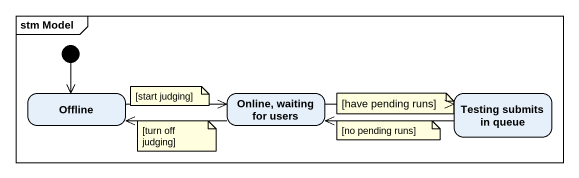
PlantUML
@startuml
mainframe stm Model
hide empty description
state Offline
state "Online, waiting for users" as Online_waiting_for_users
state "Testing submits in queue" as Testing_submits_in_queue
[*] --> Offline
Offline -right-> Online_waiting_for_users
Online_waiting_for_users -left-> Offline
Online_waiting_for_users -right-> Testing_submits_in_queue
Testing_submits_in_queue -left-> Online_waiting_for_users
note as N1
  [start judging]
end note
note as N2
  [have pending runs]
end note
note as N3
  [turn off judging]
end note
note as N4
  [no pending runs]
end note
@enduml
